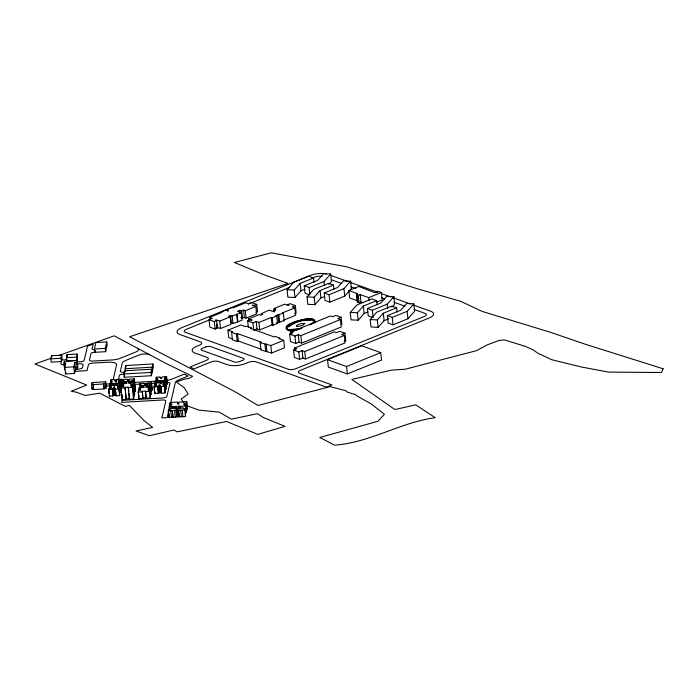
<?xml version="1.0" encoding="UTF-8"?>
<svg xmlns="http://www.w3.org/2000/svg" width="698" height="698" viewBox="0 0 698 698"><rect width="100%" height="100%" fill="white"/><g stroke="black" fill="none" stroke-linecap="round" stroke-linejoin="round"><path stroke-width="1.05" d="M314.274 321.473L314.274 321.446A9.292 3.464 -6.1 0 0 314.266 321.298M314.257 321.665L313.053 323.523M61.363 361.555L61.014 358.257L61.712 355.186L51.547 355.771L50.832 358.842L51.181 362.149L61.363 361.555L62.061 358.484L61.712 355.186M76.902 360.421L76.544 357.123L77.251 354.052L67.087 354.645L66.371 357.716L66.72 361.014L76.902 360.421L77.6 357.359L77.251 354.052M63.937 363.108L64.356 361.311L77.12 360.569L77.827 367.174L77.356 369.198L75.463 369.303L74.503 373.447L65.516 373.971L64.809 367.366L65.83 362.995L63.937 363.108L64.644 369.713M65.516 373.971L65.926 372.217M74.503 373.447L73.796 366.843L74.756 362.707L76.649 362.594L77.12 360.569M94.771 352.316L95.198 350.475L94.771 352.316L94.413 349.017L95.914 342.57L106.777 341.933L107.134 345.24L105.634 351.687L93.881 352.368A2.687 1.003 -6.1 0 0 90.984 353.546L89.466 359.915A3.577 1.335 -6.1 0 0 92.694 361.075L112.779 359.915A11.151 4.162 -6.1 0 0 119.463 358.615L136.049 351.879A7.154 2.67 -6.1 0 0 137.585 348.293M91.49 384.162L91.857 382.591L105.738 381.78L105.904 388.306L104.272 388.393L104.15 388.943L93.523 389.563L93.122 384.066L91.49 384.162L92.023 389.109L93.645 389.013L93.122 384.066M92.023 389.109L92.389 387.538M93.523 389.563L93.645 389.013M105.634 351.687L105.276 348.381L106.777 341.933M104.15 388.943L103.618 383.996L103.749 383.446L105.372 383.35L105.738 381.78M114.402 388.795L115.353 388.742L116.051 395.338L115.109 395.4L114.681 387.591L113.617 387.652L113.338 388.856L112.395 388.908L112.989 395.984L109.316 396.194L108.609 389.589L109.237 388.21L110.624 388.132L110.956 386.718L109.56 386.797L109.761 388.681M109.595 388.088L109.569 385.453L114.001 385.654L114.184 384.851L110.938 385.034L111.122 384.232L114.376 384.04L114.559 383.228L109.918 383.961L110.118 385.846M109.918 383.961L110.546 382.583L111.933 382.495L112.265 381.091L110.869 381.169L111.078 383.054M110.903 382.46L110.877 379.825L114.559 379.607L114.455 380.078L115.397 380.017L115.598 381.902M109.56 386.797L109.394 386.203M110.869 381.169L110.703 380.576M109.316 396.194L109.795 395.426M113.181 379.564L116.549 365.08A8.943 3.333 -6.1 0 0 108.478 362.183L92.293 363.126A3.577 1.335 -6.1 0 0 88.428 364.696L87.041 370.655L74.983 371.353M112.989 395.984L112.395 388.908M115.397 380.017L115.118 381.221L116.182 381.16L116.461 379.956L117.517 379.433L121.19 379.223L121.801 384.886M113.957 391.84L113.844 392.311L114.708 392.259M119.628 395.591L119.096 388.245L119.628 395.591L115.947 395.81L115.353 388.742M113.102 395.513L114.044 395.461L114.324 394.257L113.617 387.652M117.02 385.444L116.924 383.097L115.807 383.158L115.641 383.874L117.5 383.76L117.7 385.645M118.241 380.384L119.393 375.428A2.687 1.003 -6.1 0 1 122.29 374.25L124.419 374.119M117.5 383.76L117.264 384.764L115.406 384.868L115.24 385.584L119.882 384.851L120.588 391.456L119.96 392.834L119.253 386.238L119.882 384.851M115.109 395.4L115.187 392.302M119.253 386.238L117.866 386.317L117.534 387.73L118.93 387.643L119.803 394.841M119.053 383.987L119.175 380.689L120.562 380.602L121.19 379.223M115.947 395.81L116.051 395.338M118.782 388.263L118.93 387.643M119.227 390.06L120.937 389.964L120.239 382.015L118.852 382.094M119.096 388.245L118.922 388.995L115.24 389.205M120.091 382.626L120.231 383.359L116.819 383.56M125.37 371.214L125.099 368.745L125.849 365.534L152.949 363.955L153.298 367.261L151.335 375.725L124.235 377.304L123.878 373.997L124.628 370.786L151.728 369.216L152.077 372.514M128.746 391.334L128.301 387.137L125.09 387.32L126.198 399.422L122.176 399.657L120.946 388.097L121.312 386.509L123.188 386.395L123.555 384.851L121.679 384.964L121.897 387.058M121.679 384.964L122.045 383.368L127.053 383.08L123.886 382.923L124.069 382.12L127.402 381.597L124.27 381.78L124.488 383.883M122.804 383.185L122.944 379.494L127.097 379.25L126.975 379.799L127.917 379.738L128.144 381.841M120.937 389.964L120.798 389.231M121.897 385.828L121.722 386.579L121.016 379.974M124.235 377.304L124.602 375.699M124.27 381.78L124.453 380.977L122.578 381.082M122.176 399.657L122.211 394.911M126.198 399.422L125.09 387.32M127.917 379.738L127.586 381.16L128.772 381.091L129.104 379.668L130.177 379.075L134.321 378.831L135.56 390.383L134.88 391.997L133.641 380.436L134.321 378.831M133.641 380.436L132.079 380.532L131.887 381.335L128.755 381.518L130.57 381.649L130.334 382.644L128.415 383.001L133.423 382.705L133.056 384.301L131.18 384.406L130.814 385.959L132.69 385.846L133.929 397.398L133.554 398.994L129.409 399.23L128.301 387.137M129.409 399.23L128.973 393.436M133.554 398.994L132.323 387.442L132.69 385.846M147.679 387.373L147.4 383.054L151.553 382.809L150.873 384.424L149.302 384.511L149.119 385.322L145.987 385.505L147.793 385.628L147.557 386.631L145.638 386.98L150.646 386.692L150.279 388.28L148.404 388.393L148.046 389.938L149.922 389.824L150.253 398.026L146.1 398.261L145.524 391.116L142.313 391.299L142.898 398.453L138.876 398.68L138.169 392.084L138.544 390.487L140.42 390.383L140.778 388.83L138.902 388.943L139.103 390.828M138.902 388.943L139.268 387.346L144.277 387.058L141.109 386.91L141.301 386.099L144.626 385.584L141.493 385.758L141.677 384.956L139.801 385.06L140.106 387.896M139.801 385.06L140.176 383.472L144.329 383.228L144.198 383.778L145.149 383.726L145.35 385.61M138.876 398.68L139.042 395.208M142.898 398.453L142.313 391.299M145.149 383.726L144.818 385.139L145.995 385.078L146.327 383.656L147.269 383.595M146.1 398.261L145.524 391.116M151.335 375.725L150.977 372.427L151.728 369.216M152.557 370.472L152.199 367.165L152.949 363.955M150.253 398.026L149.922 389.824M151.038 383.691L151.579 391.02L150.873 384.424M151.745 390.295L152.26 389.414L151.553 382.809M159.825 386.151L160.767 386.099L161.474 392.704L160.531 392.756L160.104 384.947L159.039 385.008L158.76 386.221L157.818 386.273L158.411 393.34L154.729 393.55L154.031 386.954L154.659 385.566L156.047 385.488L156.369 384.075L154.982 384.162L155.183 386.046M155.122 386.395L154.991 382.809L159.414 383.019L159.58 382.303L157.722 382.408L157.957 381.413L159.816 381.3L159.982 380.593L155.34 381.326L155.541 383.211L143.605 383.891M155.34 381.326L155.968 379.939L157.355 379.86L157.687 378.447L156.291 378.525L156.492 380.419M156.326 379.817L156.3 377.182L159.982 376.972L159.868 377.435L160.819 377.382L160.54 378.586L161.604 378.525L161.884 377.321L162.939 376.798L166.613 376.58L167.319 383.185L166.691 384.563L165.984 377.967L166.613 376.58M154.982 384.162L154.816 383.56M156.291 378.525L156.125 377.932M154.729 393.55L155.357 392.171M158.411 393.34L157.818 386.273M161.238 383.211L161.037 381.326L164.283 381.143L164.1 381.946L160.845 382.138L160.662 382.94L165.304 382.216L166.011 388.812L165.382 390.199L164.676 383.595L165.304 382.216M161.037 381.326L161.221 380.523L165.653 380.724L165.827 379.974L166.36 387.329L164.649 387.425M159.38 389.196L159.266 389.667L160.121 389.615M165.051 392.957L164.519 385.601L165.051 392.957L161.369 393.166L160.767 386.099M158.525 392.878L159.467 392.817L159.746 391.613L159.039 385.008M160.531 392.756L160.505 388.725M164.676 383.595L163.288 383.673L162.957 385.087L164.353 385.008L164.204 385.619M164.676 383.228L164.597 378.046L165.984 377.967M161.369 393.166L161.474 392.704M165.513 379.991L165.662 379.38L164.266 379.459M164.519 385.601L164.344 386.352L160.662 386.57M166.36 387.329L165.827 379.974M176.358 408.217L177.056 415.223L176.673 416.881L172.991 417.282L172.301 410.616L173.008 417.212L168.977 417.517L168.27 410.913L168.637 409.333L170.731 409.211L170.897 408.531L176.358 408.217L176.463 407.772L173.209 407.964L173.401 407.161L176.646 406.969L176.795 406.341L169.186 406.969L169.492 409.796M169.186 406.969L169.553 405.39L171.656 405.268L171.961 403.95L169.858 404.072L170.059 405.957M169.858 404.072L170.225 402.484L176.489 402.127L177.833 402.24L178.042 404.125M168.977 417.517L169.344 415.938M170.783 410.773L171.481 417.369M171.699 406.821L171.9 408.714M173.209 406.733L173.409 408.627M177.152 410.206L178.54 410.127L179.246 416.732L177.85 416.811L177.152 410.206L177.536 408.548L176.35 408.618L175.966 410.276L168.27 410.913M177.833 402.24L177.449 403.898L178.636 403.828L179.02 402.17L186.715 401.533L187.055 409.709L186.715 401.533M177.065 414.813L176.463 407.772M179.761 409.011L179.456 406.184L178.156 406.253L178.034 406.794L179.892 406.681L179.656 407.684L177.72 408.138L183.19 407.815L183.024 408.496L185.127 408.374L185.467 416.558L179.194 416.924L178.54 410.127M179.613 408.26L179.456 406.184M177.85 416.811L178.243 415.153L177.056 415.223M180.738 410.188L181.445 416.793M182.248 410.101L182.955 416.706M186.349 403.112L184.255 403.235L183.949 404.552L186.043 404.43L186.383 412.614L186.043 404.43M185.467 416.558L185.127 408.374M287.34 327.249C293.369 321.132 302.993 319.204 311.378 319.536A6.134 2.286 -6.1 0 1 312.774 319.867M315.086 322.816C316.29 314.842 300.105 320.469 296.013 321.272A26.262 9.798 -6.1 0 0 291.214 323.218C281.346 326.891 287.227 332.702 294.992 330.573M288.257 326.891C294.233 321.446 303.072 319.492 311.003 319.797A5.41 2.015 -6.1 0 1 312.224 320.094M314.405 322.799C315.705 314.894 296.947 320.958 291.633 323.401C281.373 327.484 288.684 332.475 297.034 330.041M313.009 322.825L311.517 324.212M304.79 289.26L300.978 290.813L295.001 297.505L287.873 297.174L287.079 289.749L293.753 282.271L308.647 276.216L313.524 277.961L313.978 282.21M295.001 297.505L294.207 290.08L300.184 283.388L313.524 277.961M324.727 296.414L320.914 297.967L314.938 304.66L307.809 304.337L307.015 296.903L313.69 289.426L328.592 283.371L333.461 285.116L333.914 289.365M304.249 285.805L309.127 287.559L324.02 281.503L330.695 274.017L323.567 273.695L317.59 280.387L304.249 285.805L305.043 293.239L309.921 294.984M314.938 304.66L314.144 297.235L320.12 290.543L333.461 285.116M328.819 284.435L331.489 281.451L330.695 274.017M324.195 292.959L329.063 294.713L343.957 288.658L350.632 281.172L343.503 280.849L337.527 287.541L324.195 292.959L324.989 300.393L329.857 302.138L344.751 296.083L351.426 288.606L350.632 281.172M367.968 311.936L364.164 313.489L358.187 320.181L351.05 319.85L350.256 312.425L356.94 304.947L371.833 298.892L376.702 300.637L377.156 304.878M358.187 320.181L357.393 312.756L363.37 306.064L376.702 300.637M388.865 318.707L384.101 320.644L378.124 327.336L370.987 327.004L370.193 319.579L376.876 312.102L391.77 306.047L396.639 307.792L397.092 312.041M367.436 308.481L372.304 310.235L387.207 304.171L393.881 296.694L386.744 296.371L380.768 303.063L367.436 308.481L368.23 315.915L372.13 317.311M378.124 327.336L377.33 319.911L383.307 313.219L396.639 307.792M392.006 307.111L394.675 304.119L393.881 296.694M387.373 315.636L392.241 317.389L407.143 311.334L413.818 303.848L406.69 303.525L400.713 310.217L387.373 315.636L388.167 323.069L393.035 324.814L407.937 318.759L414.612 311.282L413.818 303.848M289.269 326.49C294.757 321.909 302.26 320.208 309.275 319.946M311.797 323.383L310.767 324.23M310.226 324.596L309.729 324.91M227.914 311.456L227.688 309.336L232.19 307.504L233.141 307.844L245.574 302.792L248.279 303.761L251.472 302.47L256.733 304.354L257.527 311.788L255.948 312.425M209.845 319.536L209.618 317.416L221.955 312.399L221.004 312.058L225.515 310.217L226.466 310.566L228.639 309.676L227.688 309.336M216.694 324.108L217.034 327.283L220.516 328.54L231.012 324.265L230.218 316.84L219.722 321.106L216.24 319.859L215.42 320.19L216.677 320.644L217.471 328.069L215.106 329.037L209.836 327.144L209.042 319.719L212.323 318.384L209.618 317.416M210.255 319.605L186.087 329.43A5.366 1.998 -6.1 0 0 185.415 332.318L288.169 369.198A5.366 1.998 -6.1 0 0 295.69 368.762L424.559 316.369A5.366 1.998 -6.1 0 0 425.23 313.472L414.045 309.458M248.505 304.049L289.783 287.262M311.936 278.258L314.955 277.036A5.366 1.998 -6.1 0 1 322.214 276.504M240.749 317.721L242.459 318.332L244.396 317.546L246.071 318.148L256.567 313.882L255.773 306.448L245.277 310.723L243.602 310.121L241.665 310.907L239.955 310.287L237.407 311.325L241.255 312.704L242.049 320.129L237.913 321.813L232.949 323.479L231.274 322.877L230.48 315.452L228.543 316.238L230.218 316.84M209.042 319.719L214.312 321.604L216.677 320.644M256.733 304.354L254.369 305.323L252.292 305.201L255.773 306.448M230.48 315.452L232.155 316.054L241.255 312.704M248.846 320.967L248.619 318.838L259.115 314.571L260.79 315.173L262.727 314.388L261.052 313.786L269.236 310.104L273.084 311.491L275.631 310.453L273.913 309.842L274.139 311.962M274.515 311.631L274.174 308.446L284.671 304.18L288.152 305.436L288.972 305.096L287.716 304.651L290.089 303.682L295.35 305.576L296.144 313.001L294.556 313.646M273.913 309.842L275.85 309.048L274.174 308.446M248.34 327.301L247.659 320.932L250.032 319.972L252.1 320.094L248.619 318.838M232.6 338.975L228.787 337.614L227.993 330.18L240.836 324.963L245.6 326.673L246.743 326.21L251.533 327.929L250.399 328.392L274.139 336.916L275.274 336.453L280.072 338.172L278.93 338.635L283.702 340.345L284.496 347.77L271.653 352.996L260.956 350.03L260.162 342.596L261.296 342.133L237.556 333.618L236.413 334.08L231.623 332.353L232.417 339.786L237.207 341.505L238.35 341.043L261.104 349.209M252.929 322.825L256.21 321.49L258.914 322.467L271.252 317.442L272.203 317.791L276.713 315.958L277.507 323.383L272.997 325.216L272.046 324.875L259.708 329.892L257.004 328.915L253.723 330.25L252.929 322.825L247.659 320.932M295.35 305.576L292.165 306.876L294.87 307.844L295.664 315.269L284.191 319.937M231.623 332.353L232.757 331.89L227.993 330.18M277.507 323.383L276.556 323.043L284.182 320.661L283.388 313.236L275.762 315.609L276.713 315.958M294.87 307.844L282.437 312.896L283.388 313.236M362.873 302.688L360.971 302.007L359.06 302.784L357.219 301.396L358.17 301.004L349.654 297.95L348.869 290.525L358.789 286.485L375.027 292.767L378.325 291.424L381.361 292.514L382.155 299.939L376.318 302.313M357.297 301.423L356.425 293.971L357.376 293.579L357.716 296.763M356.425 293.971L358.266 295.359L360.177 294.582L368.719 297.645L381.361 292.514M291.066 334.176L290.839 332.056L330.407 315.967L332.553 316.735L335.817 315.4L341.078 317.285L341.872 324.718M341.078 317.285L337.806 318.62L340.415 319.562L341.209 326.987L301.641 343.076L299.023 342.133L295.751 343.468L290.481 341.584L289.687 334.15L292.968 332.824L290.839 332.056M260.162 342.596L270.859 345.562L283.702 340.345M289.687 334.15L294.957 336.043L298.229 334.708L300.847 335.651L340.415 319.562M294.94 350.073L294.713 347.953L334.29 331.864L336.436 332.632L339.699 331.297L344.96 333.19L345.754 340.615L344.114 341.278M344.96 333.19L341.68 334.517L344.289 335.459L345.082 342.884L305.515 358.973L302.906 358.039L299.625 359.365L294.364 357.481L293.57 350.056L296.851 348.721L294.713 347.953M293.57 350.056L298.831 351.94L302.112 350.605L304.721 351.548L344.289 335.459M327.545 359.697L361.704 345.807L380.724 352.638L381.518 360.063L347.368 373.954L328.339 367.122L327.545 359.697L346.574 366.52L380.724 352.638M51.172 358.214L34.9 363.99L86.7 385.095L71.187 391.212L76.326 392.224L85.077 395.452L99.683 393.192L125.404 406.437L129.357 405.381L144.067 420.632L152.609 427.403L136.075 430.998L149.372 435.726L173.924 429.985L177.187 431.861L226.562 421.479L257.789 434.365L285.011 426.356L263.329 417.517L257.44 413.678L231.326 419.175L219.294 412.125L198.991 410.127L187.169 405.808M58.292 355.683L114.236 335.825L165.609 363.257L192.587 376.388L189.245 378.272L184.159 379.267L176.332 381.972L184.141 387.643L188.207 393.951L181.166 399.099L183.469 402.519M301.859 328.139L300.89 328.409M300.463 328.514L290.804 329.508M300.437 328.81L299.145 329.107M298.343 329.264L293.047 329.892L289.321 329.535M298.343 329.543L290.246 330.067A6.23 2.321 -6.1 0 1 287.419 328.976M94.413 349.017L105.276 348.381M66.371 357.716L76.544 357.123M50.832 358.842L61.014 358.257M77.216 361.983L80.357 361.8A3.577 1.335 -6.1 0 0 84.222 360.229L87.503 346.129L93.218 344.097L92.11 348.764A2.687 1.003 -6.1 0 0 94.527 349.637M76.736 364.024L79.886 363.841A3.577 1.335 -6.1 0 1 83.114 365.002L82.521 367.549A3.577 1.335 -6.1 0 1 78.656 369.12L75.463 369.303L74.756 362.707M64.809 367.366L73.796 366.843M74.634 367.357L77.827 367.174M125.099 368.745L152.199 367.165M124.898 372.078L122.769 372.2A2.687 1.003 -6.1 0 1 120.344 371.327L122.202 363.353A9.999 3.734 -6.1 0 1 126.068 360.308L138.998 355.046A7.154 2.67 -6.1 0 1 149.669 354.741M123.878 373.997L150.977 372.427M92.991 384.607L103.618 383.996M105.424 384.092L109.56 383.848A2.687 1.003 -6.1 0 0 110.546 383.726M121.269 383.167L123.406 383.045M134.103 382.425L155.488 381.178M105.581 386.099L109.926 385.846M133.824 384.458L140.342 384.083M165.33 382.626L167.503 382.504A2.687 1.003 -6.1 0 1 169.919 383.368L166.892 396.385A3.577 1.335 -6.1 0 1 163.027 397.956L122.019 400.338L121.548 402.38L162.555 399.998A3.577 1.335 -6.1 0 1 165.784 401.158L161.884 417.928L167.197 417.622L175.373 382.504A8.943 3.333 -6.1 0 1 178.531 379.939L188.137 376.039L184.272 374.111L171.621 379.258A8.943 3.333 -6.1 0 1 166.517 380.497M120.946 388.097L124.968 387.87M128.17 387.678L132.323 387.442M108.609 389.589L112.282 389.379M154.031 386.954L157.704 386.736M166.534 386.57L165.662 379.38M138.169 392.084L142.191 391.848M145.393 391.665L149.547 391.421M114.324 394.257L115.388 394.196M159.746 391.613L160.81 391.552M165.225 392.206L164.396 384.773M126.329 398.872L129.531 398.689M143.02 397.904L146.231 397.72M179.412 406.376L185.677 406.009M178.496 410.319L184.761 409.962M287.079 289.749L294.207 290.08M307.015 296.903L314.144 297.235M350.256 312.425L357.393 312.756M370.193 319.579L377.33 319.911M309.528 319.954L310.863 320.103M330.992 275.466L348.293 281.678M350.326 282.402L377.793 292.261M381.858 293.727L391.02 297.008M393.053 297.741L410.345 303.944M413.399 305.043L430.692 311.247A12.52 4.668 -6.1 0 1 429.122 318.009L300.262 370.402A5.366 1.998 -6.1 0 0 299.59 373.299L331.934 384.903L326.472 387.128L256.053 361.852A5.366 1.998 -6.1 0 0 248.532 362.288L245.033 363.71A12.52 4.668 -6.1 0 1 227.478 364.731L218.535 361.529A5.366 1.998 -6.1 0 0 211.014 361.965L193.869 368.937L190.109 366.965L206.451 360.325A5.366 1.998 -6.1 0 0 207.123 357.428L195.021 353.083A12.52 4.668 -6.1 0 1 196.592 346.33L199.637 345.091A5.959 2.225 -6.1 0 0 200.387 341.88L179.953 334.543A12.52 4.668 -6.1 0 1 181.524 327.79L310.392 275.396A12.52 4.668 -6.1 0 1 326.647 273.991M331.637 279.881L341.811 283.536M350.963 286.817L356.05 288.64M381.483 297.776L384.537 298.866M393.689 302.155L404.884 306.169M348.869 290.525L357.376 293.579M283.231 320.321L284.182 320.661M216.214 327.624L217.471 328.069M312.957 320.461L313.062 320.539A6.203 2.312 -6.1 0 1 313.358 320.853M407.143 311.334L407.937 318.759M392.241 317.389L393.035 324.814M387.207 304.171L387.66 308.42M383.307 313.219L384.101 320.644M372.304 310.235L373.098 317.66M368.719 297.645L369.059 300.829M363.37 306.064L364.164 313.489M360.177 294.582L360.971 302.007M358.266 295.359L359.06 302.784M356.931 294.879L357.725 302.304M343.957 288.658L344.751 296.083M346.574 366.52L347.368 373.954M329.063 294.713L329.857 302.138M324.02 281.503L324.474 285.744M320.12 290.543L320.914 297.967M309.127 287.559L309.807 293.919M300.184 283.388L300.978 290.813M304.721 351.548L305.515 358.973M300.847 335.651L301.641 343.076M302.112 350.605L302.906 358.039M298.229 334.708L299.023 342.133M298.831 351.94L299.625 359.365M294.957 336.043L295.751 343.468M278.886 315.068L279.68 322.502M277.935 314.728L278.729 322.153M272.203 317.791L272.997 325.216M271.252 317.442L272.046 324.875M270.859 345.562L271.653 352.996M266.095 343.852L266.889 351.286M264.952 344.323L265.746 351.748M258.914 322.467L259.708 329.892M256.21 321.49L257.004 328.915M245.277 310.723L246.071 318.148M243.602 310.121L244.396 317.546M241.665 310.907L242.459 318.332M239.955 310.287L240.295 313.472M237.119 314.388L237.913 321.813M236.666 314.222L237.46 321.647M237.556 333.618L238.35 341.043M236.413 334.08L237.207 341.505M232.155 316.054L232.949 323.479M219.722 321.106L220.516 328.54M214.312 321.604L215.106 329.037M184.255 403.235L184.455 405.119M179.892 406.681L180.093 408.574M176.646 406.969L176.952 409.796M175.966 410.276L176.673 416.881M174.579 410.363L175.242 417.151M170.225 402.484L170.635 406.262M169.553 405.39L169.954 409.159M166.438 377.33L167.145 383.935M166.133 377.348L166.831 383.952M169.038 413.111L169.239 414.996M164.597 378.046L164.798 379.93M165.129 382.966L165.836 389.563M164.815 382.984L165.522 389.58M164.283 381.143L164.484 383.028M164.693 384.912L164.99 387.739M163.288 383.673L163.489 385.566M161.221 380.523L161.526 383.35M160.845 382.138L161.046 384.022M159.982 380.593L160.287 383.42M158.97 385.427L159.17 387.311M158.76 386.221L159.467 392.817M157.687 378.447L157.888 380.331M156.3 377.182L156.605 380.009M156.369 384.075L156.57 385.968M155.82 380.55L156.02 382.443M155.514 380.576L155.715 382.46M154.991 382.809L155.296 385.645M154.206 386.203L154.607 389.973M151.353 383.673L152.059 390.278M150.646 386.692L150.986 394.885L150.279 388.28M149.302 384.511L149.608 387.338M149.119 385.322L149.32 387.207M148.404 388.393L148.604 390.278M147.793 385.628L147.993 387.512M140.176 383.472L140.682 388.184M134.121 379.695L135.36 391.246M133.815 379.712L135.046 391.264M133.423 382.705L134.662 394.257L134.286 395.853L133.056 384.301M132.079 380.532L132.306 382.635M131.18 384.406L131.399 386.509M130.57 381.649L130.788 383.743M129.104 379.668L129.322 381.771M125.849 365.534L126.024 367.183M122.944 379.494L123.171 381.588M123.555 384.851L123.773 386.954M122.045 383.368L122.386 386.518M120.71 379.991L121.417 386.596M120.562 380.602L121.269 387.207M120.405 382.609L120.911 387.329M120.239 382.015L120.841 387.678M119.175 380.689L119.375 382.574M119.707 385.601L120.414 392.206M119.402 385.619L120.108 392.224M117.866 386.317L118.067 388.201M116.924 383.097L117.229 385.924M116.461 379.956L116.662 381.841M114.184 384.851L114.385 386.736M113.556 388.071L113.757 389.955M113.338 388.856L114.044 395.461M111.017 380.558L111.218 382.443M110.877 379.825L111.183 382.652M111.122 384.232L111.322 386.116M110.956 386.718L111.157 388.603M110.397 383.193L110.607 385.078M110.092 383.211L110.397 386.038M109.569 385.453L109.874 388.28M108.783 388.838L109.289 393.559M105.372 383.35L105.904 388.306M103.749 383.446L104.272 388.393M76.649 362.594L77.356 369.198M67.087 354.645L67.348 357.123M64.356 361.311L64.556 363.196M51.547 355.771L51.722 357.428M314.222 321.08A8.053 3.001 -6.1 0 0 314.135 320.871L314.091 320.792A7.285 2.713 -6.1 0 0 313.952 320.6L313.821 320.469A6.177 2.303 -6.1 0 0 312.896 319.92M64.137 364.757A3.577 1.335 -6.1 0 1 60.909 363.606L61.712 359.985L67.043 359.671L66.668 361.25A3.577 1.335 -6.1 0 0 66.659 361.451M296.441 325.922L297.967 326.472L301.606 325.661A9.981 3.726 -6.1 0 0 303.368 324.919L304.843 323.322L299.765 323.907A9.981 3.726 -6.1 0 0 298.011 324.649L296.441 325.922M663.1 368.753L661.495 372.505L608.481 372.095L581.591 367.026L551.778 359.723L537.757 353.153L533.202 349.881L525.21 346.313L504.279 339.856L498.852 340.554L487.082 344.934L476.568 350.64L405.364 369.198L391.543 370.106L351.862 379.415L394.885 409.552L415.703 404.84L435.203 417.666C400.504 422.386 369.591 442.741 334.578 445.158L319.78 437.471L377.854 421.304L384.424 414.35L371.476 404.098L356.303 395.522L355.919 394.728L347.482 392.18L346.034 390.784L330.145 386.622L257.981 405.494L235.139 391.787L129.592 336.768L287.899 283.414L262.605 274.209L234.397 262.457L271.278 252.842L346.505 266.776L419.009 289.269L460.706 301.327L482.152 311.404L550.731 332.396L585.858 344.428L663.1 368.753M205.797 346.958L202.307 348.381A3.577 1.335 -6.1 0 0 201.853 350.309L234.31 361.957A3.577 1.335 -6.1 0 0 239.327 361.669L242.825 360.247A3.577 1.335 -6.1 0 0 243.27 358.31L210.813 346.662A3.577 1.335 -6.1 0 0 205.797 346.958"/></g></svg>
